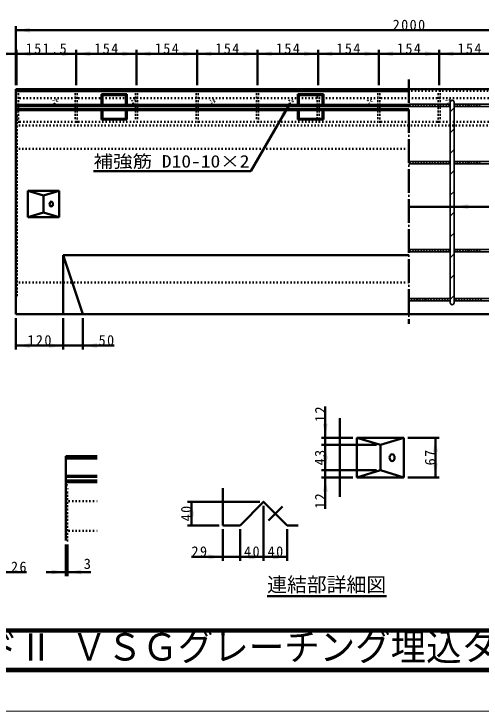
# Model space of a CAD drawing. Units: millimetres, scale not verified, with parts at other scales. Extents: x -2102 to 2102, y -1485 to 1485.
# Drawn here: x -190 to 999, y -1485 to 288 of the extents above; entities that cross this region are included whole.
import ezdxf
from ezdxf.enums import TextEntityAlignment as Align

# ---------------------------------------------------------------- set-up
doc = ezdxf.new("R2010")
doc.units = ezdxf.units.MM
doc.header["$LTSCALE"] = 5
doc.linetypes.add('DOTTED', pattern=[1.75, 0.25, -1.5])
doc.linetypes.add('LONG_DASHED_DOTTED', pattern=[15.25, 12, -1.5, 0.25, -1.5])
doc.layers.add('0-0_V-nasSTD', color=7, linetype='Continuous', lineweight=35)
doc.layers.add('0-1_0', color=7, linetype='Continuous', lineweight=50)
doc.styles.add('ＭＳ ゴシック', font='')
doc.styles.get('ＭＳ ゴシック').set_extended_font_data('MS Gothic')

msp = doc.modelspace()

# ---------------------------------------------------------------- linework, layer by layer
at = {"layer": '0-0_V-nasSTD'}
for p, q in [((815.314, 58.38), (920.314, 58.38)), ((815.314, 58.364), (821.297, 52.38)), ((822.368, 58.38), (828.368, 52.38)), ((829.439, 58.38), (835.439, 52.38)), ((836.51, 58.38), (842.51, 52.38)), ((843.581, 58.38), (849.581, 52.38)), ((850.652, 58.38), (856.652, 52.38)), ((857.723, 58.38), (863.723, 52.38)), ((864.794, 58.38), (870.794, 52.38)), ((871.866, 58.38), (877.866, 52.38)), ((878.937, 58.38), (884.937, 52.38)), ((886.008, 58.38), (892.008, 52.38)), ((893.079, 58.38), (899.079, 52.38)), ((900.15, 58.38), (906.15, 52.38)), ((907.221, 58.38), (913.221, 52.38)), ((914.292, 58.38), (920.292, 52.38)), ((920.314, -446.62), (920.314, 63.38)), ((930.314, 63.38), (930.314, -446.62)), ((930.314, 58.38), (1200.314, 58.38)), ((930.314, 56.501), (934.434, 52.38)), ((935.505, 58.38), (941.505, 52.38)), ((942.576, 58.38), (948.576, 52.38)), ((949.647, 58.38), (955.647, 52.38)), ((956.718, 58.38), (962.718, 52.38)), ((963.789, 58.38), (969.789, 52.38)), ((970.861, 58.38), (976.861, 52.38)), ((977.932, 58.38), (983.932, 52.38)), ((985.003, 58.38), (991.003, 52.38)), ((992.074, 58.38), (998.074, 52.38)), ((815.314, 52.38), (920.314, 52.38)), ((920.314, 38.728), (930.314, 48.728)), ((930.314, 52.38), (1200.314, 52.38)), ((920.314, -14.305), (930.314, -4.305)), ((920.314, -67.338), (930.314, -57.338)), ((815.314, -87.174), (920.314, -87.174)), ((815.314, -87.191), (821.297, -93.174)), ((822.368, -87.174), (828.368, -93.174)), ((829.439, -87.174), (835.439, -93.174)), ((836.51, -87.174), (842.51, -93.174)), ((843.581, -87.174), (849.581, -93.174)), ((850.652, -87.174), (856.652, -93.174)), ((857.723, -87.174), (863.723, -93.174)), ((864.794, -87.174), (870.794, -93.174)), ((871.866, -87.174), (877.866, -93.174)), ((878.937, -87.174), (884.937, -93.174)), ((886.008, -87.174), (892.008, -93.174)), ((893.079, -87.174), (899.079, -93.174)), ((900.15, -87.174), (906.15, -93.174)), ((907.221, -87.174), (913.221, -93.174)), ((914.292, -87.174), (920.292, -93.174)), ((930.314, -87.174), (1200.314, -87.174)), ((935.505, -87.174), (941.505, -93.174)), ((942.576, -87.174), (948.576, -93.174)), ((949.647, -87.174), (955.647, -93.174)), ((956.718, -87.174), (962.718, -93.174)), ((963.789, -87.174), (969.789, -93.174)), ((970.861, -87.174), (976.861, -93.174)), ((977.932, -87.174), (983.932, -93.174)), ((985.003, -87.174), (991.003, -93.174)), ((992.074, -87.174), (998.074, -93.174)), ((815.314, -93.174), (920.314, -93.174)), ((930.314, -89.053), (934.434, -93.174)), ((930.314, -93.174), (1200.314, -93.174)), ((920.314, -120.371), (930.314, -110.371)), ((920.314, -173.404), (930.314, -163.404)), ((920.314, -226.437), (930.314, -216.437)), ((920.314, -279.47), (930.314, -269.47)), ((815.314, -311.62), (920.314, -311.62)), ((815.314, -311.636), (821.297, -317.62)), ((815.314, -317.62), (920.314, -317.62)), ((822.368, -311.62), (828.368, -317.62)), ((829.439, -311.62), (835.439, -317.62)), ((836.51, -311.62), (842.51, -317.62)), ((843.581, -311.62), (849.581, -317.62)), ((850.652, -311.62), (856.652, -317.62)), ((857.723, -311.62), (863.723, -317.62)), ((864.794, -311.62), (870.794, -317.62)), ((871.866, -311.62), (877.866, -317.62)), ((878.937, -311.62), (884.937, -317.62)), ((886.008, -311.62), (892.008, -317.62)), ((893.079, -311.62), (899.079, -317.62)), ((900.15, -311.62), (906.15, -317.62)), ((907.221, -311.62), (913.221, -317.62)), ((914.292, -311.62), (920.292, -317.62)), ((930.314, -311.62), (1200.314, -311.62)), ((930.314, -313.499), (934.434, -317.62)), ((930.314, -317.62), (1200.314, -317.62)), ((935.505, -311.62), (941.505, -317.62)), ((942.576, -311.62), (948.576, -317.62)), ((949.647, -311.62), (955.647, -317.62)), ((956.718, -311.62), (962.718, -317.62)), ((963.789, -311.62), (969.789, -317.62)), ((970.861, -311.62), (976.861, -317.62)), ((977.932, -311.62), (983.932, -317.62)), ((985.003, -311.62), (991.003, -317.62)), ((992.074, -311.62), (998.074, -317.62)), ((920.314, -332.503), (930.314, -322.503)), ((920.314, -385.536), (930.314, -375.536)), ((815.314, -435.62), (920.314, -435.62)), ((815.314, -438.915), (818.018, -441.62)), ((815.314, -441.62), (920.314, -441.62)), ((819.089, -435.62), (825.089, -441.62)), ((826.16, -435.62), (832.16, -441.62)), ((833.231, -435.62), (839.231, -441.62)), ((840.302, -435.62), (846.302, -441.62)), ((847.373, -435.62), (853.373, -441.62)), ((854.444, -435.62), (860.444, -441.62)), ((861.515, -435.62), (867.515, -441.62)), ((868.586, -435.62), (874.586, -441.62)), ((875.657, -435.62), (881.657, -441.62)), ((882.728, -435.62), (888.728, -441.62)), ((889.8, -435.62), (895.8, -441.62)), ((896.871, -435.62), (902.871, -441.62)), ((903.942, -435.62), (909.942, -441.62)), ((911.013, -435.62), (917.013, -441.62)), ((918.084, -435.62), (920.314, -437.849)), ((920.314, -438.569), (930.314, -428.569)), ((930.314, -435.62), (1200.314, -435.62)), ((930.314, -440.778), (931.155, -441.62)), ((930.314, -441.62), (1200.314, -441.62)), ((932.226, -435.62), (938.226, -441.62)), ((939.297, -435.62), (945.297, -441.62)), ((946.368, -435.62), (952.368, -441.62)), ((953.439, -435.62), (959.439, -441.62)), ((960.51, -435.62), (966.51, -441.62)), ((967.581, -435.62), (973.581, -441.62)), ((974.652, -435.62), (980.652, -441.62)), ((981.723, -435.62), (987.723, -441.62)), ((988.794, -435.62), (994.794, -441.62)), ((995.866, -435.62), (1001.866, -441.62))]:
    msp.add_line(p, q, dxfattribs=at)
at = {"layer": '0-0_V-nasSTD', "lineweight": 50}
msp.add_line((1918.314, -202.397), (815.314, -202.397), dxfattribs=at)
at = {"layer": '0-0_V-nasSTD', "lineweight": 100}
msp.add_line((-1997.5, -1380), (1997.5, -1380), dxfattribs=at)
at = {"layer": '0-0_V-nasSTD', "lineweight": 18}
for points in [[(-2102.5, -1485), (-2102.5, 1485), (2102.5, 1485), (2102.5, -1485)], [(-2002.5, -1385), (-2002.5, 1385), (2002.5, 1385), (2002.5, -1385)]]:
    msp.add_lwpolyline(points, close=True, dxfattribs=at)
at = {"layer": '0-0_V-nasSTD'}
for centre, start, end in [((925.314, 63.38), 0, 180), ((925.314, -446.62), 180, 0)]:
    msp.add_arc(centre, 5, start, end, dxfattribs=at)
for points in [[(-184.686, 246.38), (-148.686, 240.38), (-148.686, 252.38)], [(-220.686, 180.38), (-220.686, 192.38), (-184.686, 186.38)], [(-183.186, 186.38), (-147.186, 180.38), (-147.186, 192.38)], [(-67.686, 180.38), (-67.686, 192.38), (-31.686, 186.38)], [(-31.686, 186.38), (4.314, 180.38), (4.314, 192.38)], [(86.314, 180.38), (86.314, 192.38), (122.314, 186.38)], [(122.314, 186.38), (158.314, 180.38), (158.314, 192.38)], [(240.314, 180.38), (240.314, 192.38), (276.314, 186.38)], [(276.314, 186.38), (312.314, 180.38), (312.314, 192.38)], [(394.314, 180.38), (394.314, 192.38), (430.314, 186.38)], [(430.314, 186.38), (466.314, 180.38), (466.314, 192.38)], [(548.314, 180.38), (548.314, 192.38), (584.314, 186.38)], [(584.314, 186.38), (620.314, 180.38), (620.314, 192.38)], [(702.314, 180.38), (702.314, 192.38), (738.314, 186.38)], [(738.314, 186.38), (774.314, 180.38), (774.314, 192.38)], [(856.314, 180.38), (856.314, 192.38), (892.314, 186.38)], [(892.314, 186.38), (928.314, 180.38), (928.314, 192.38)], [(489.617, 32.644), (500.01, 26.644), (512.814, 60.821)], [(930.314, -202.397), (966.314, -208.397), (966.314, -196.397)], [(-184.686, -555.62), (-148.686, -561.62), (-148.686, -549.62)], [(-100.686, -561.62), (-100.686, -549.62), (-64.686, -555.62)], [(-14.686, -555.62), (21.314, -561.62), (21.314, -549.62)], [(596.543, -754.223), (602.543, -790.223), (608.543, -754.223)], [(876.543, -826.223), (882.543, -790.223), (888.543, -826.223)], [(596.543, -844.223), (602.543, -808.223), (608.543, -844.223)], [(596.543, -836.723), (602.543, -872.723), (608.543, -836.723)], [(876.543, -854.723), (882.543, -890.723), (888.543, -854.723)], [(596.543, -926.723), (602.543, -890.723), (608.543, -926.723)], [(256.124, -988.796), (262.124, -952.796), (268.124, -988.796)], [(256.124, -976.796), (262.124, -1012.796), (268.124, -976.796)], [(306.124, -1098.796), (306.124, -1086.796), (342.124, -1092.796)], [(385.624, -1092.796), (421.624, -1098.796), (421.624, -1086.796)], [(409.624, -1098.796), (409.624, -1086.796), (445.624, -1092.796)], [(445.624, -1092.796), (481.624, -1098.796), (481.624, -1086.796)], [(469.624, -1098.796), (469.624, -1086.796), (505.624, -1092.796)], [(-93.557, -1137.595), (-93.557, -1125.595), (-57.557, -1131.595)], [(-53.807, -1131.595), (-17.807, -1137.595), (-17.807, -1125.595)]]:
    msp.add_solid(points, dxfattribs=at)
at = {"layer": '0-1_0'}
for p, q in [((-184.686, 106.38), (-184.686, 256.38)), ((-184.686, 246.38), (1815.314, 246.38)), ((-183.186, 106.38), (-183.186, 196.38)), ((-31.686, 106.38), (-31.686, 196.38)), ((122.314, 106.38), (122.314, 196.38)), ((276.314, 106.38), (276.314, 196.38)), ((430.314, 106.38), (430.314, 196.38)), ((584.314, 106.38), (584.314, 196.38)), ((738.314, 106.38), (738.314, 196.38)), ((892.314, 106.38), (892.314, 196.38)), ((-284.686, 186.38), (-184.686, 186.38)), ((-183.186, 186.38), (-184.686, 186.38)), ((-31.686, 186.38), (-183.186, 186.38)), ((122.314, 186.38), (-31.686, 186.38)), ((276.314, 186.38), (122.314, 186.38)), ((430.314, 186.38), (276.314, 186.38)), ((584.314, 186.38), (430.314, 186.38)), ((738.314, 186.38), (584.314, 186.38)), ((892.314, 186.38), (738.314, 186.38)), ((892.314, 186.38), (1046.314, 186.38)), ((-184.686, 96.38), (-184.686, -475.62)), ((-184.686, 96.38), (1815.314, 96.38)), ((-184.686, 91.38), (815.314, 91.38)), ((33.014, 83.68), (97.614, 83.68)), ((33.014, 83.68), (35.314, 81.38)), ((33.014, 83.68), (33.014, 56.395)), ((35.314, 81.38), (95.314, 81.38)), ((35.314, 81.38), (35.314, 56.395)), ((95.314, 81.38), (97.614, 83.68)), ((95.314, 81.38), (95.314, 56.395)), ((97.614, 83.68), (97.614, 56.395)), ((533.014, 83.68), (597.614, 83.68)), ((533.014, 83.68), (535.314, 81.38)), ((533.014, 83.68), (533.014, 56.395)), ((535.314, 81.38), (595.314, 81.38)), ((535.314, 81.38), (535.314, 56.395)), ((595.314, 81.38), (597.614, 83.68)), ((595.314, 81.38), (595.314, 56.395)), ((597.614, 83.68), (597.614, 56.395)), ((-184.686, 56.395), (815.314, 56.395)), ((-184.686, 54.38), (815.314, 54.38)), ((512.814, 60.821), (412.814, -112.384)), ((-184.686, 46.38), (815.314, 46.38)), ((-184.686, 43.022), (815.314, 43.022)), ((33.014, 43.022), (33.014, 19.08)), ((35.314, 43.022), (35.314, 21.38)), ((95.314, 43.022), (95.314, 21.38)), ((97.614, 43.022), (97.614, 19.08)), ((533.014, 43.022), (533.014, 19.08)), ((535.314, 43.022), (535.314, 21.38)), ((595.314, 43.022), (595.314, 21.38)), ((597.614, 43.022), (597.614, 19.08)), ((33.014, 19.08), (35.314, 21.38)), ((33.014, 19.08), (97.614, 19.08)), ((35.314, 21.38), (95.314, 21.38)), ((95.314, 21.38), (97.614, 19.08)), ((533.014, 19.08), (535.314, 21.38)), ((533.014, 19.08), (597.614, 19.08)), ((535.314, 21.38), (595.314, 21.38)), ((595.314, 21.38), (597.614, 19.08)), ((412.814, -112.384), (12.814, -112.384)), ((-154.686, -162.12), (-154.686, -229.12)), ((-154.686, -162.12), (-74.686, -162.12)), ((-114.686, -174.12), (-114.686, -217.12)), ((-74.686, -162.12), (-74.686, -229.12)), ((-154.686, -229.12), (-74.686, -229.12)), ((-64.686, -325.62), (-64.686, -475.62)), ((-64.686, -325.62), (-14.686, -475.62)), ((-64.686, -325.62), (815.314, -325.62)), ((-184.686, -475.62), (1815.314, -475.62)), ((-184.686, -485.62), (-184.686, -565.62)), ((-64.686, -485.62), (-64.686, -565.62)), ((-14.686, -485.62), (-14.686, -565.62)), ((65.314, -555.62), (-14.686, -555.62)), ((602.543, -710.223), (602.543, -790.223)), ((639.043, -740.473), (639.043, -940.473)), ((672.543, -790.223), (592.543, -790.223)), ((602.543, -808.223), (602.543, -790.223)), ((682.543, -790.223), (682.543, -890.723)), ((682.543, -790.223), (802.543, -790.223)), ((802.543, -790.223), (802.543, -890.723)), ((812.543, -790.223), (892.543, -790.223)), ((882.543, -890.723), (882.543, -790.223)), ((732.543, -808.223), (592.543, -808.223)), ((602.543, -872.723), (602.543, -808.223)), ((742.543, -808.223), (742.543, -872.723)), ((-57.557, -1051.595), (-57.557, -836.595)), ((-57.557, -836.595), (22.443, -836.595)), ((-57.557, -842.845), (22.443, -842.845)), ((732.543, -872.723), (592.543, -872.723)), ((602.543, -890.723), (602.543, -872.723)), ((-57.557, -886.576), (22.443, -886.576)), ((-57.557, -889.095), (22.443, -889.095)), ((-57.557, -899.095), (22.443, -899.095)), ((-57.557, -903.292), (22.443, -903.292)), ((672.543, -890.723), (592.543, -890.723)), ((602.543, -970.723), (602.543, -890.723)), ((682.543, -890.723), (802.543, -890.723)), ((812.543, -890.723), (892.543, -890.723)), ((342.124, -917.796), (342.124, -1012.796)), ((435.624, -952.796), (252.124, -952.796)), ((262.124, -1012.796), (262.124, -952.796)), ((445.624, -962.796), (445.624, -1102.796)), ((332.124, -1012.796), (252.124, -1012.796)), ((342.124, -1012.796), (385.624, -1012.796)), ((342.124, -1022.796), (342.124, -1102.796)), ((385.624, -1022.796), (385.624, -1102.796)), ((505.624, -1012.796), (533.624, -1012.796)), ((505.624, -1022.796), (505.624, -1102.796)), ((-57.557, -1061.595), (-57.557, -1141.595)), ((-53.807, -1061.595), (-53.807, -1141.595)), ((262.124, -1092.796), (342.124, -1092.796)), ((342.124, -1092.796), (385.624, -1092.796)), ((-157.557, -1131.595), (-237.557, -1131.595)), ((-107.557, -1131.595), (-57.557, -1131.595)), ((-57.557, -1131.595), (-53.807, -1131.595)), ((6.193, -1131.595), (-53.807, -1131.595)), ((454.786, -1193.04), (758.194, -1193.04))]:
    msp.add_line(p, q, dxfattribs=at)
at = {"layer": '0-1_0', "linetype": 'LONG_DASHED_DOTTED'}
for p, q in [((815.314, 121.38), (815.314, -500.62)), ((457.946, -1000.474), (493.301, -965.118))]:
    msp.add_line(p, q, dxfattribs=at)
at = {"layer": '0-1_0', "linetype": 'DOTTED'}
for p, q in [((-184.686, 92.38), (-183.186, 92.38)), ((-183.186, 92.38), (1813.814, 92.38)), ((-183.186, 92.38), (-183.186, 13.38)), ((-178.186, 13.38), (-178.186, 92.38)), ((-34.186, 92.38), (-34.186, 13.38)), ((-29.186, 13.38), (-29.186, 92.38)), ((119.814, 92.38), (119.814, 13.38)), ((124.814, 92.38), (124.814, 13.38)), ((273.814, 92.38), (273.814, 13.38)), ((278.814, 13.38), (278.814, 92.38)), ((427.814, 92.38), (427.814, 13.38)), ((432.814, 13.38), (432.814, 92.38)), ((581.814, 92.38), (581.814, 13.38)), ((586.814, 13.38), (586.814, 92.38)), ((735.814, 92.38), (735.814, 13.38)), ((740.814, 13.38), (740.814, 92.38)), ((889.814, 13.38), (889.814, 92.38)), ((894.814, 92.38), (894.814, 13.38)), ((815.314, 73.38), (-183.186, 73.38)), ((815.314, 73.38), (1813.814, 73.38)), ((-181.686, 36.38), (-184.686, 38.38)), ((-181.686, -427.62), (-181.686, 36.38)), ((-184.686, 14.38), (-181.686, 16.38)), ((-183.186, 13.38), (-184.686, 13.38)), ((-184.686, 4.38), (1815.314, 4.38)), ((815.314, 13.38), (-183.186, 13.38)), ((815.314, 13.38), (1813.814, 13.38)), ((-184.686, -55.62), (815.314, -55.62)), ((-184.686, -395.62), (815.314, -395.62)), ((-184.686, -405.62), (-181.686, -407.62)), ((-181.686, -427.62), (-184.686, -429.62)), ((-57.557, -841.595), (22.443, -841.595)), ((-53.807, -911.595), (-57.557, -909.095)), ((-53.807, -1051.595), (-53.807, -911.595)), ((-57.557, -939.095), (-53.807, -936.595)), ((-57.557, -951.595), (22.443, -951.595)), ((-57.557, -1026.595), (22.443, -1026.595))]:
    msp.add_line(p, q, dxfattribs=at)
at = {"layer": '0-1_0', "lineweight": 100}
msp.add_line((-1997.5, -1280), (1997.5, -1280), dxfattribs=at)
at = {"layer": '0-1_0'}
for points in [[(-154.686, -162.12), (-114.686, -174.12), (-74.686, -162.12)], [(-154.686, -229.12), (-114.686, -217.12), (-74.686, -229.12)], [(-184.686, -555.62), (-64.686, -555.62), (-14.686, -555.62)], [(682.543, -790.223), (742.543, -808.223), (802.543, -790.223)], [(682.543, -890.723), (742.543, -872.723), (802.543, -890.723)], [(385.624, -1012.796), (445.624, -952.796), (505.624, -1012.796)], [(385.624, -1092.796), (445.624, -1092.796), (505.624, -1092.796)]]:
    msp.add_lwpolyline(points, dxfattribs=at)
at = {"layer": '0-1_0', "linetype": 'DOTTED'}
for centre in [(-84.686, 65.151), (115.314, 65.151), (315.314, 65.151), (515.314, 65.151), (715.314, 65.151), (915.314, 65.151)]:
    msp.add_circle(centre, 5, dxfattribs=at)
at = {"layer": '0-1_0'}
for centre, major_axis in [((-94.686, -195.62), (0, 6)), ((772.543, -840.473), (0, 9))]:
    msp.add_ellipse(centre, major_axis=major_axis, ratio=0.707107, dxfattribs=at)

# ---------------------------------------------------------------- texts
at = {"layer": '0-0_V-nasSTD', "style": 'ＭＳ ゴシック'}
for s, height, width, p in [('補強筋 D10-10×2', 31.67, 1.15, (12.814, -112.384)), ('ユニロードⅡ ＶＳＧグレーチング埋込タイプ', 69.65, 0.95, (-630, -1377.5))]:
    msp.add_text(s, height=height, dxfattribs=dict(at, width=width)).set_placement(p, align=Align.BOTTOM_LEFT)
for s, height, p in [('3', 26.39, (-11.807, -1131.595)), ('連結部詳細図', 36.95, (454.786, -1193.04))]:
    msp.add_text(s, height=height, dxfattribs=at).set_placement(p, align=Align.BOTTOM_LEFT)
at = {"layer": '0-0_V-nasSTD', "char_height": 26.39, "attachment_point": 7, "style": 'ＭＳ ゴシック'}
for s, insert in [('\\T1.2;2000', (773.914, 246.38)), ('\\T1.2;151.5', (-159.636, 186.38)), ('\\T1.2;154', (14.714, 186.38)), ('\\T1.2;154', (168.714, 186.38)), ('\\T1.2;154', (322.714, 186.38)), ('\\T1.2;154', (476.714, 186.38)), ('\\T1.2;154', (630.714, 186.38)), ('\\T1.2;154', (784.714, 186.38)), ('\\T1.2;154', (938.714, 186.38)), ('\\T1.2;120', (-155.286, -555.62)), ('\\T1.2;50', (25.714, -555.623)), ('\\T1.2;29', (262.124, -1092.796)), ('\\T1.2;40', (395.824, -1092.796)), ('\\T1.2;40', (455.824, -1092.796)), ('\\T1.2;26', (-197.157, -1131.595))]:
    msp.add_mtext(s, dxfattribs=dict(at, insert=insert))
at = {"layer": '0-0_V-nasSTD', "char_height": 26.39, "attachment_point": 7, "rotation": 90, "style": 'ＭＳ ゴシック'}
for s, insert in [('\\T1.2;12', (602.543, -749.823)), ('\\T1.2;43', (602.543, -860.273)), ('\\T1.2;67', (882.543, -860.273)), ('\\T1.2;12', (602.543, -970.723)), ('\\T1.2;40', (262.124, -1002.596))]:
    msp.add_mtext(s, dxfattribs=dict(at, insert=insert))

doc.saveas('drawing.dxf')
